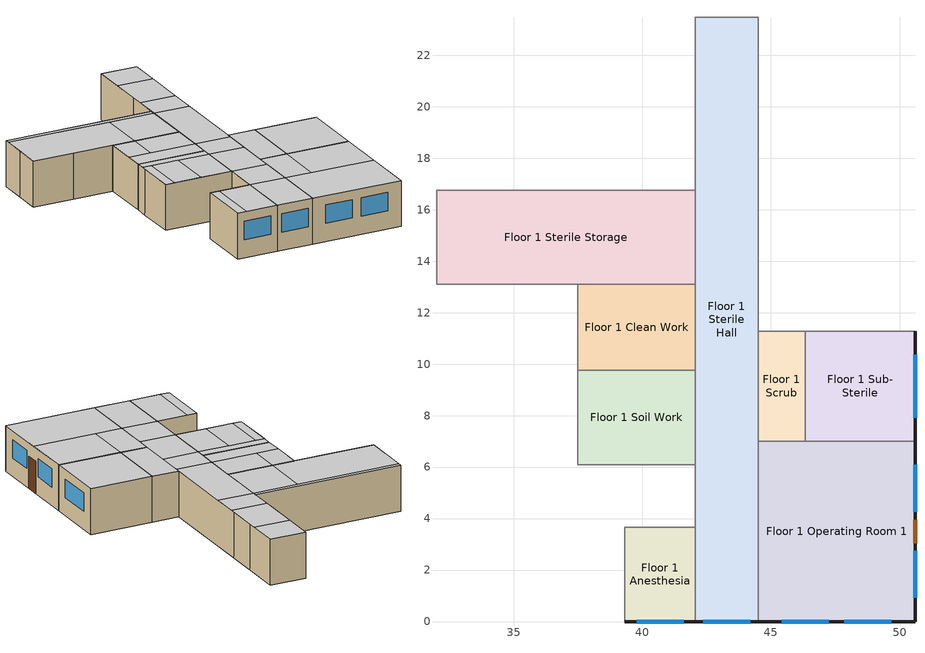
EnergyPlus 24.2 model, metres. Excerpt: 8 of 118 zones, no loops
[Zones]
Floor 1 Anesthesia
 floor ground (Floor1AnesthesiaSlab_Ffactor): 42.06,3.66 42.06,0 39.32,0 39.32,3.66 z0
 wall outside (nonres_ext_wall_grd): 39.32,0 42.06,0 z0:3.05
 wall to Floor 1 Sterile Hall (int_wall): 42.06,0 42.06,3.66 z0:3.05
 wall to Floor 1 Nurse Hall (int_wall): 42.06,3.66 39.32,3.66 z0:3.05
 wall to Floor 1 Recovery Room (int_wall): 39.32,3.66 39.32,0 z0:3.05
 window (NonresWindow_U_0.248_SHGC_South_0.21): 39.78,0 41.61,0 z1.22:2.44
 ceiling to Floor 2 Exam Hall 3 (int_slab_ceiling): 39.32,0 39.93,0 39.93,3.66 39.32,3.66 z3.05
 ceiling to Floor 2 Exam 4 (int_slab_ceiling): 42.06,3.66 39.93,3.66 39.93,0 42.06,0 z3.05
Floor 1 Clean Work
 floor adiabatic (Floor1CleanWorkSlab_Ffactor): 37.49,9.75 37.49,13.11 42.06,13.11 42.06,9.75 z0
 wall to Floor 1 Sterile Storage (int_wall): 42.06,13.11 37.49,13.11 z0:3.05
 wall to Floor 1 Soil (int_wall): 37.49,13.11 37.49,9.75 z0:3.05
 wall to Floor 1 Sterile Hall (int_wall): 42.06,9.75 42.06,13.11 z0:3.05
 wall to Floor 1 Soil Work (int_wall): 37.49,9.75 42.06,9.75 z0:3.05
 ceiling to Floor 2 Scheduling 1 (int_slab_ceiling): 42.06,13.11 39.01,13.11 39.01,10.97 42.06,10.97 z3.05
 ceiling to Floor 2 X-Ray (int_slab_ceiling): 37.49,13.11 37.49,10.97 39.01,10.97 39.01,13.11 z3.05
 ceiling to Floor 2 Reception Hall (int_slab_ceiling): 42.06,10.97 37.49,10.97 37.49,9.75 42.06,9.75 z3.05
Floor 1 Operating Room 1
 floor ground (Floor1OperatingRoom1Slab_Ffactor): 50.6,7.01 50.6,0 44.5,0 44.5,7.01 z0
 wall outside (nonres_ext_wall_grd): 44.5,0 50.6,0 50.6,7.01 z0:3.05
 wall to Floor 1 Sterile Hall (int_wall): 44.5,7.01 44.5,0 z0:3.05
 wall to Floor 1 Sub-Sterile (int_wall): 50.6,7.01 46.33,7.01 z0:3.05
 wall to Floor 1 Scrub (int_wall): 46.33,7.01 44.5,7.01 z0:3.05
 window (NonresWindow_U_0.248_SHGC_South_0.21): 45.42,0 47.24,0 / 47.85,0 49.68,0 z1.22:2.44
 window (NonresWindow_U_0.248_SHGC_East_0.21): 50.6,0.91 50.6,2.74 / 50.6,4.27 50.6,6.1 z1.22:2.44
 door (Swinging Door_con): 50.6,3.03 50.6,3.95 z0:2.13
 ceiling to Floor 2 Conference (int_slab_ceiling): 50.6,0 50.6,3.66 44.5,3.66 44.5,0 z3.05
 ceiling to Floor 2 Office (int_slab_ceiling): 50.6,7.01 46.33,7.01 46.33,3.66 50.6,3.66 z3.05
 ceiling to Floor 2 Office Hall (int_slab_ceiling): 44.5,3.66 46.33,3.66 46.33,7.01 44.5,7.01 z3.05
Floor 1 Scrub
 floor adiabatic (Floor1ScrubSlab_Ffactor): 46.33,7.01 44.5,7.01 44.5,11.28 46.33,11.28 z0
 wall to Floor 1 Sub-Sterile (int_wall): 46.33,7.01 46.33,11.28 z0:3.05
 wall to Floor 1 Sterile Hall (int_wall): 44.5,11.28 44.5,7.01 z0:3.05
 wall to Floor 1 Operating Room 2 (int_wall): 46.33,11.28 44.5,11.28 z0:3.05
 ceiling to Floor 2 Office Hall (int_slab_ceiling): 44.5,7.01 46.33,7.01 46.33,11.28 44.5,11.28 z3.05
Floor 1 Soil Work
 floor adiabatic (Floor1SoilWorkSlab_Ffactor): 42.06,9.75 42.06,6.1 37.49,6.1 37.49,9.75 z0
 wall to Floor 1 Sterile Hall (int_wall): 42.06,6.1 42.06,9.75 z0:3.05
 wall to Floor 1 Nurse Hall (int_wall): 37.49,6.1 42.06,6.1 z0:3.05
 wall to Floor 1 Soil (int_wall): 37.49,9.75 37.49,8.84 z0:3.05
 wall to Floor 1 Nurse Toilet (int_wall): 37.49,8.84 37.49,6.1 z0:3.05
 ceiling to Floor 2 Exam 3 (int_slab_ceiling): 37.49,6.1 38.1,6.1 38.1,9.14 37.49,9.14 z3.05
 ceiling to Floor 2 Exam Hall 3 (int_slab_ceiling): 38.1,6.1 39.93,6.1 39.93,9.14 38.1,9.14 z3.05
 ceiling to Floor 2 Reception Hall (int_slab_ceiling): 42.06,9.14 42.06,9.75 37.49,9.75 37.49,9.14 z3.05
 ceiling to Floor 2 Dictation (int_slab_ceiling): 42.06,6.1 42.06,9.14 39.93,9.14 39.93,6.1 z3.05
Floor 1 Sterile Hall
 floor ground (Floor1SterileHallSlab_Ffactor): 42.06,23.47 44.5,23.47 44.5,0 42.06,0 z0
 wall outside (nonres_ext_wall_grd): 42.06,0 44.5,0 z0:3.05
 wall to Floor 1 Operating Room 3 (int_wall): 42.06,23.47 42.06,19.2 z0:3.05
 wall to Floor 1 Utility Hall (int_wall): 44.5,23.47 42.06,23.47 z0:3.05
 wall to Floor 1 Nurse Hall (int_wall): 42.06,6.1 42.06,3.66 z0:3.05
 wall to Floor 1 Sterile Storage (int_wall): 42.06,16.76 42.06,13.11 z0:3.05
 wall to Floor 1 Locker Room Hall (int_wall): 42.06,19.2 42.06,16.76 z0:3.05
 wall to Floor 1 Operating Room 2 (int_wall): 44.5,11.28 44.5,18.59 z0:3.05
 wall to Floor 1 Utility Janitor (int_wall): 44.5,18.59 44.5,20.73 z0:3.05
 wall to Floor 1 Utility Room (int_wall): 44.5,20.73 44.5,23.47 z0:3.05
 window (NonresWindow_U_0.248_SHGC_South_0.21): 42.37,0 44.2,0 z1.22:2.44
 ceiling to Floor 2 Conference (int_slab_ceiling): 44.5,0 44.5,3.66 42.06,3.66 42.06,0 z3.05
 ceiling to Floor 2 Storage 2 (int_slab_ceiling): 42.06,23.47 42.06,21.34 44.5,21.34 44.5,23.47 z3.05
 ceiling to Floor 2 Lounge (int_slab_ceiling): 42.06,6.1 44.5,6.1 44.5,9.14 42.06,9.14 z3.05
 ceiling to Floor 2 Conference Toilet (int_slab_ceiling): 44.5,3.66 44.5,6.1 42.06,6.1 42.06,3.66 z3.05
 ceiling to Floor 2 Scheduling 1 (int_slab_ceiling): 42.06,10.97 44.5,10.97 44.5,16.46 42.06,16.46 z3.05
 ceiling to Floor 2 Work Hall (int_slab_ceiling): 42.06,16.46 44.5,16.46 44.5,18.29 42.06,18.29 z3.05
 ceiling to Floor 2 Reception Hall (int_slab_ceiling): 44.5,9.14 44.5,10.97 42.06,10.97 42.06,9.14 z3.05
 ceiling to Floor 2 Nurse Station 1 (int_slab_ceiling): 44.5,21.34 42.06,21.34 42.06,18.29 44.5,18.29 z3.05
Floor 1 Sterile Storage
 floor adiabatic (Floor1NurseStorageSlab_Ffactor): 42.06,16.76 42.06,13.11 32,13.11 32,16.76 z0
 wall to Floor 1 Dictation (int_wall): 32,13.11 34.75,13.11 z0:3.05
 wall to Floor 1 Nurse Janitor (int_wall): 32,16.76 32,14.94 z0:3.05
 wall to Floor 1 Locker Room Hall (int_wall): 42.06,16.76 32,16.76 z0:3.05
 wall to Floor 1 Humid (int_wall): 32,14.94 32,13.11 z0:3.05
 wall to Floor 1 Soil (int_wall): 34.75,13.11 37.49,13.11 z0:3.05
 ceiling to Floor 2 Scheduling 1 (int_slab_ceiling): 42.06,13.11 42.06,16.46 39.01,16.46 39.01,13.11 z3.05
 ceiling to Floor 2 Work Hall (int_slab_ceiling): 32,16.76 32,16.46 42.06,16.46 42.06,16.76 z3.05
 ceiling to Floor 2 X-Ray (int_slab_ceiling): 39.01,13.11 39.01,16.46 32,16.46 32,13.11 z3.05
Floor 1 Sub-Sterile
 floor ground (Floor1Sub-SterileSlab_Ffactor): 46.33,7.01 46.33,11.28 50.6,11.28 50.6,7.01 z0
 wall outside (nonres_ext_wall_grd): 50.6,7.01 50.6,11.28 z0:3.05
 wall to Floor 1 Operating Room 2 (int_wall): 50.6,11.28 46.33,11.28 z0:3.05
 window (NonresWindow_U_0.248_SHGC_East_0.21): 50.6,7.92 50.6,10.36 z1.22:2.44
 ceiling to Floor 2 Office (int_slab_ceiling): 46.33,11.28 46.33,7.01 50.6,7.01 50.6,11.28 z3.05
[Building]
OutPatientHealthCare: North Axis {deg}=0; Terrain=City; Loads Convergence Tolerance Value {W}=0.04; Temperature Convergence Tolerance Value {deltaC}=0.2; Solar Distribution=FullInteriorAndExterior; Maximum Number of Warmup Days=25; Minimum Number of Warmup Days=6
[Site:Location]
New.York-John.F.Kennedy.Intl.AP_NY_USA WMO=744860: Latitude {deg}=40.66; Longitude {deg}=-73.8; Time Zone {hr}=-5; Elevation {m}=7
[SizingPeriod:DesignDay] Day of Month=21; Dry-Bulb Temperature Range Modifier Type=DefaultMultipliers; Humidity Condition Type=Wetbulb; Barometric Pressure {Pa}=101241; Rain Indicator=No; Snow Indicator=No; Daylight Saving Time Indicator=No
Name | Month | Day Type | Maximum Dry-Bulb Temperature {C} | Daily Dry-Bulb Temperature Range {deltaC} | Wetbulb or DewPoint at Maximum Dry-Bulb {C} | Wind Speed {m/s} | Wind Direction {deg} | Solar Model Indicator | Sky Clearness | ASHRAE Clear Sky Optical Depth for Beam Irradiance (taub) | ASHRAE Clear Sky Optical Depth for Diffuse Irradiance (taud)
New.York-John.F.Kennedy.Intl.AP_NY_USA Ann Htg 99.6% Condns DB | 1 | WinterDesignDay | -10.7 | 0 | -10.7 | 7.5 | 320 | ASHRAEClearSky | 0
New.York-John.F.Kennedy.Intl.AP_NY_USA Ann Clg .4% Condns DB=>MWB | 7 | SummerDesignDay | 32.1 | 7.4 | 23.1 | 5.6 | 230 | ASHRAETau |  | 0.541 | 1.8
[Site:WaterMainsTemperature]
Calculation Method=Correlation; Annual Average Outdoor Air Temperature {C}=12.4667; Maximum Difference In Monthly Average Outdoor Air Temperatures {deltaC}=25.2
[Site:GroundTemperature:FCfactorMethod]
14, 7.3, 3.3, 1.2, -0.2, 5.6, 10.9, 16.1, 21.7, 25, 24.8, 19.9
[Material:NoMass] Thermal Absorptance=0.9; Solar Absorptance=0.7
Name | Roughness | Thermal Resistance {m2-K/W} | Visible Absorptance
Opaque Door panel_con | MediumRough | 0.475973 | 0.7
CP02 CARPET PAD | VeryRough | 0.21648 | 0.8
Nonres_Exterior_Wall_Insulation_grd | MediumSmooth | 1.48827 | 0.7
[Construction]
Swinging Door_con: Opaque Door panel_con
InteriorFurnishings: Std Wood 6inch
int_wall: G01 13mm gypsum board, G01 13mm gypsum board
int_slab_ceiling: CP02 CARPET PAD, 100mm Normalweight concrete floor
nonres_ext_wall_grd: F07 25mm stucco, G01 16mm gypsum board, Nonres_Exterior_Wall_Insulation_grd, G01 16mm gypsum board
NonresWindow_U_0.248_SHGC_South_0.21: Glazing Layer South
NonresWindow_U_0.248_SHGC_East_0.21: Glazing Layer East
[Material]
Name | Roughness | Thickness {m} | Conductivity {W/m-K} | Density {kg/m3} | Specific Heat {J/kg-K} | Thermal Absorptance | Solar Absorptance | Visible Absorptance
Std Wood 6inch | MediumSmooth | 0.15 | 0.12 | 540 | 1210 | 0.9 | 0.7 | 0.7
F07 25mm stucco | Smooth | 0.0254 | 0.72 | 1856 | 840 | 0.9 | 0.7 | 0.7
G01 13mm gypsum board | Smooth | 0.0127 | 0.16 | 800 | 1090 | 0.9 | 0.7 | 0.5
G01 16mm gypsum board | MediumSmooth | 0.0159 | 0.16 | 800 | 1090
100mm Normalweight concrete floor | MediumRough | 0.1016 | 2.31 | 2322 | 832
[WindowMaterial:SimpleGlazingSystem] U-Factor {W/m2-K}=1.40821; Solar Heat Gain Coefficient=0.21; Visible Transmittance=0.29
Glazing Layer South; Glazing Layer East
[Construction:FfactorGroundFloor] F-Factor {W/m-K}=0.90012
Name | Area {m2} | PerimeterExposed {m}
Floor1AnesthesiaSlab_Ffactor | 10.0335 | 2.7432
Floor1CleanWorkSlab_Ffactor | 15.329 | 0
Floor1OperatingRoom1Slab_Ffactor | 42.7354 | 13.1064
Floor1ScrubSlab_Ffactor | 7.80386 | 0
Floor1SoilWorkSlab_Ffactor | 16.7225 | 0
Floor1SterileHallSlab_Ffactor | 57.2283 | 2.4384
Floor1NurseStorageSlab_Ffactor | 36.7896 | 0
Floor1Sub-SterileSlab_Ffactor | 18.209 | 4.2672
[Zone] Type=1; Multiplier=1; Ceiling Height {m}=-9999; Floor Area {m2}=autocalculate; Part of Total Floor Area=Yes
Name | Volume {m3}
Floor 1 Anesthesia | 30.5822
Floor 1 Clean Work | 46.7228
Floor 1 Operating Room 1 | 130.2575
Floor 1 Scrub | 23.7862
Floor 1 Soil Work | 50.9703
Floor 1 Sterile Hall | 174.4318
Floor 1 Sterile Storage | 112.1347
Floor 1 Sub-Sterile | 55.501
[InternalMass] Construction=InteriorFurnishings
Name | Zone or ZoneList | Surface Area {m2}
Floor 1 Anesthesia_InternalMass_1 | Floor 1 Anesthesia | 20.0671
Floor 1 Clean Work_InternalMass_1 | Floor 1 Clean Work | 30.658
Floor 1 Operating Room 1_InternalMass_1 | Floor 1 Operating Room 1 | 85.4708
Floor 1 Scrub_InternalMass_1 | Floor 1 Scrub | 15.6077
Floor 1 Soil Work_InternalMass_1 | Floor 1 Soil Work | 33.4451
Floor 1 Sterile Hall_InternalMass_1 | Floor 1 Sterile Hall | 114.4565
Floor 1 Sterile Storage_InternalMass_1 | Floor 1 Sterile Storage | 73.5792
Floor 1 Sub-Sterile_InternalMass_1 | Floor 1 Sub-Sterile | 36.418
[People] Number of People Schedule=BLDG_OCC_SCH; Fraction Radiant=0.3; Sensible Heat Fraction=AUTOCALCULATE; Activity Level Schedule=ACTIVITY_SCH; Enable ASHRAE 55 Comfort Warnings=No; Mean Radiant Temperature Calculation Type=EnclosureAveraged; Work Efficiency Schedule=WORK_EFF_SCH; Clothing Insulation Calculation Method=ClothingInsulationSchedule; Clothing Insulation Schedule=CLOTHING_SCH; Air Velocity Schedule=AIR_VELO_SCH; Thermal Comfort Model 1 Type=FANGER
Name | Zone or ZoneList or Space or SpaceList | Number of People Calculation Method | People per Floor Area {person/m2} | Number of People
Floor 1 Anesthesia People | Floor 1 Anesthesia | People/Area | 0.215299
Floor 1 Clean Work People | Floor 1 Clean Work | People/Area | 0.215299
Floor 1 Operating Room 1 People | Floor 1 Operating Room 1 | People/Area | 0.215299
Floor 1 Soil Work People | Floor 1 Soil Work | People/Area | 0.215299
Floor 1 Scrub People | Floor 1 Scrub | People |  | 0.42
Floor 1 Sterile Hall People | Floor 1 Sterile Hall | People |  | 3.08
Floor 1 Sterile Storage People | Floor 1 Sterile Storage | People |  | 0.792
Floor 1 Sub-Sterile People | Floor 1 Sub-Sterile | People |  | 0.98
[Lights] Design Level Calculation Method=Watts/Area; Return Air Fraction=0; Fraction Radiant=0.7; Fraction Visible=0.2; Fraction Replaceable=1; Return Air Fraction Calculated from Plenum Temperature=No
Name | Zone or ZoneList or Space or SpaceList | Schedule | Watts per Floor Area {W/m2}
Floor 1 Anesthesia_Lights | Floor 1 Anesthesia | ltg_sch_anesthesia | 13.6002
Floor 1 Clean Work_Lights | Floor 1 Clean Work | ltg_sch_clean | 13.6002
Floor 1 Operating Room 1_Lights | Floor 1 Operating Room 1 | ltg_sch_operation | 23.6214
Floor 1 Scrub_Lights | Floor 1 Scrub | ltg_sch_corridor | 7.19909
Floor 1 Soil Work_Lights | Floor 1 Soil Work | ltg_sch_soiled | 13.6002
Floor 1 Sterile Hall_Lights | Floor 1 Sterile Hall | ltg_sch_corridor | 7.19909
Floor 1 Sterile Storage_Lights | Floor 1 Sterile Storage | ltg_sch_floor_1_sterile_storage | 4.030261
Floor 1 Sub-Sterile_Lights | Floor 1 Sub-Sterile | ltg_sch_corridor | 7.19909
[ElectricEquipment] Schedule=BLDG_EQUIP_SCH; Design Level Calculation Method=EquipmentLevel; Fraction Latent=0; Fraction Radiant=0.5; Fraction Lost=0
Name | Zone or ZoneList or Space or SpaceList | Design Level {W}
Floor 1 Anesthesia_PlugMisc_Equip | Floor 1 Anesthesia | 216.0219
Floor 1 Clean Work_PlugMisc_Equip | Floor 1 Clean Work | 330.0334
Floor 1 Operating Room 1_PlugMisc_Equip | Floor 1 Operating Room 1 | 1840.19
Floor 1 Scrub_PlugMisc_Equip | Floor 1 Scrub | 33.6346
Floor 1 Soil Work_PlugMisc_Equip | Floor 1 Soil Work | 360.0364
Floor 1 Sterile Hall_PlugMisc_Equip | Floor 1 Sterile Hall | 246.6539
Floor 1 Sterile Storage_PlugMisc_Equip | Floor 1 Sterile Storage | 39.7328
Floor 1 Sub-Sterile_PlugMisc_Equip | Floor 1 Sub-Sterile | 78.4808
[GasEquipment]
Floor 1 Operating Room 1_GasMisc_Equip: Zone or ZoneList or Space or SpaceList=Floor 1 Operating Room 1; Schedule=BLDG_EQUIP_SCH_BASE; Design Level Calculation Method=EquipmentLevel; Design Level {W}=3217.98; Fraction Latent=0; Fraction Radiant=0; Fraction Lost=0.5
[Exterior:Lights] Control Option=AstronomicalClock
Name | Schedule | Design Level {W}
Exterior_Lights_a | Exterior_lighting_schedule_a | 180.55
Exterior_Lights_b | Exterior_lighting_schedule_b_2016 | 1040.09
Exterior_Lights_c | Exterior_lighting_schedule_c_2016 | 2850.15
[ZoneInfiltration:DesignFlowRate] Schedule=INFIL_SCH; Design Flow Rate Calculation Method=Flow/ExteriorWallArea; Flow Rate per Exterior Surface Area {m3/s-m2}=0.000569572; Constant Term Coefficient=0; Temperature Term Coefficient=0; Velocity Term Coefficient=0.224; Velocity Squared Term Coefficient=0
Name | Zone or ZoneList or Space or SpaceList
Floor 1 Anesthesia_Infiltration | Floor 1 Anesthesia
Floor 1 Operating Room 1_Infiltration | Floor 1 Operating Room 1
Floor 1 Sub-Sterile_Infiltration | Floor 1 Sub-Sterile
[Schedule:Compact]
Exterior_lighting_schedule_a: Through:12/31, For:AllDays, Until: 06:00, 0, Until: 24:00, 1
Exterior_lighting_schedule_b_2016: Through:12/31, For:AllDays, Until: 06:00, 0.5, Until: 24:00, 1
Exterior_lighting_schedule_c_2016: Through:12/31, For:AllDays, Until: 06:00, 0.5, Until: 19:00, 1, Until: 24:00, 0.5
ACTIVITY_SCH: Through: 12/31, For: AllDays, Until: 24:00, 120
WORK_EFF_SCH: Through: 12/31, For: AllDays, Until: 24:00, 0
AIR_VELO_SCH: Through: 12/31, For: AllDays, Until: 24:00, 0.2
CLOTHING_SCH: Through: 04/30, For: AllDays, Until: 24:00, 1, Through: 09/30, For: AllDays, Until: 24:00, 0.5, Through: 12/31, For: AllDays, Until: 24:00, 1
INFIL_SCH: Through: 12/31, For: Weekdays, Until: 06:00, 1, Until: 19:00, 0.25, Until: 24:00, 1, For: Saturday, Until: 06:00, 1, Until: 19:00, 0.25, Until: 24:00, 1, For: SummerDesignDay WinterDesignDay, Until: 06:00, 1, Until: 19:00, 0.25, Until: 24:00, 1, For: Sunday Holidays AllOtherDays, Until: 06:00, 1, Until: 19:00, 1, Until: 24:00, 1
BLDG_EQUIP_SCH: Through: 12/31, For: Weekdays, Until: 04:00, 0.297138, Until: 06:00, 0.49523, Until: 18:00, 0.990461, Until: 20:00, 0.49523, Until: 24:00, 0.297138, For: SummerDesignDay, Until: 04:00, 0.3, Until: 06:00, 0.5, Until: 18:00, 1, Until: 20:00, 0.5, Until: 24:00, 0.3, For: WinterDesignDay, Until: 07:00, 0.3, Until: 09:00, 0.5, Until: 15:00, 0.8, Until: 20:00, 0.5, Until: 24:00, 0.3, For: Saturday, Until: 07:00, 0.297138, Until: 09:00, 0.49523, Until: 15:00, 0.792368, Until: 20:00, 0.49523, Until: 24:00, 0.297138, For: Sunday Holidays AllOtherDays, Until: 08:00, 0.297138, Until: 17:00, 0.49523, Until: 24:00, 0.297138
BLDG_EQUIP_SCH_BASE: Through: 12/31, For: Weekdays, Until: 04:00, 0.3, Until: 06:00, 0.5, Until: 18:00, 1, Until: 20:00, 0.5, Until: 24:00, 0.3, For: SummerDesignDay, Until: 04:00, 0.3, Until: 06:00, 0.5, Until: 18:00, 1, Until: 20:00, 0.5, Until: 24:00, 0.3, For: WinterDesignDay, Until: 07:00, 0.3, Until: 09:00, 0.5, Until: 15:00, 0.8, Until: 20:00, 0.5, Until: 24:00, 0.3, For: Saturday, Until: 07:00, 0.3, Until: 09:00, 0.5, Until: 15:00, 0.8, Until: 20:00, 0.5, Until: 24:00, 0.3, For: Sunday Holidays AllOtherDays, Until: 08:00, 0.3, Until: 17:00, 0.5, Until: 24:00, 0.3
BLDG_OCC_SCH: Through: 12/31, For: Weekdays, Until: 06:00, 0, Until: 07:00, 0.5, Until: 18:00, 0.9, Until: 19:00, 0.5, Until: 24:00, 0, For: SummerDesignDay, Until: 06:00, 0, Until: 07:00, 0.5, Until: 18:00, 0.9, Until: 19:00, 0.5, Until: 24:00, 0, For: WinterDesignDay, Until: 06:00, 0, Until: 09:00, 0.2, Until: 15:00, 0.3, Until: 19:00, 0.2, Until: 24:00, 0, For: Saturday, Until: 06:00, 0, Until: 09:00, 0.2, Until: 15:00, 0.3, Until: 19:00, 0.2, Until: 24:00, 0, For: Sunday Holidays AllOtherDays, Until: 06:00, 0, Until: 19:00, 0.05, Until: 24:00, 0
[SCHEDULE:COMPACT]
ltg_sch_operation; ltg_sch_anesthesia; ltg_sch_soiled; ltg_sch_clean: Through: 12/31, For: SummerDesignDay, Until: 24:00, 1, For: WinterDesignDay, Until: 24:00, 0, For: Weekdays, Until: 4:00, 0.09, Until: 6:00, 0.27, Until: 7:00, 0.54, Until: 18:00, 0.81, Until: 20:00, 0.54, Until: 22:00, 0.27, Until: 24:00, 0.09, For: Saturday, Until: 7:00, 0.09, Until: 9:00, 0.27, Until: 15:00, 0.36, Until: 20:00, 0.27, Until: 24:00, 0.09, For: AllOtherDays, Until: 8:00, 0.045, Until: 17:00, 0.09, Until: 24:00, 0.045
ltg_sch_floor_1_sterile_storage: Through: 12/31, For: SummerDesignDay, Until: 24:00, 1, For: WinterDesignDay, Until: 24:00, 0, For: Weekdays, Until: 4:00, 0.05145, Until: 6:00, 0.15436, Until: 7:00, 0.30872, Until: 18:00, 0.46308, Until: 20:00, 0.30872, Until: 22:00, 0.15436, Until: 24:00, 0.05145, For: Saturday, Until: 7:00, 0.05145, Until: 9:00, 0.15436, Until: 15:00, 0.20582, Until: 20:00, 0.15436, Until: 24:00, 0.05145, For: AllOtherDays, Until: 8:00, 0.02573, Until: 17:00, 0.05145, Until: 24:00, 0.02573
ltg_sch_corridor: Through: 12/31, For: SummerDesignDay, Until: 24:00, 1, For: WinterDesignDay, Until: 24:00, 0, For: Weekdays, Until: 4:00, 0.0714486, Until: 6:00, 0.214346, Until: 7:00, 0.428692, Until: 18:00, 0.643038, Until: 20:00, 0.428692, Until: 22:00, 0.214346, Until: 24:00, 0.0714486, For: Saturday, Until: 7:00, 0.0714486, Until: 9:00, 0.214346, Until: 15:00, 0.285795, Until: 20:00, 0.214346, Until: 24:00, 0.0714486, For: AllOtherDays, Until: 8:00, 0.0357282, Until: 17:00, 0.0714486, Until: 24:00, 0.0357282
